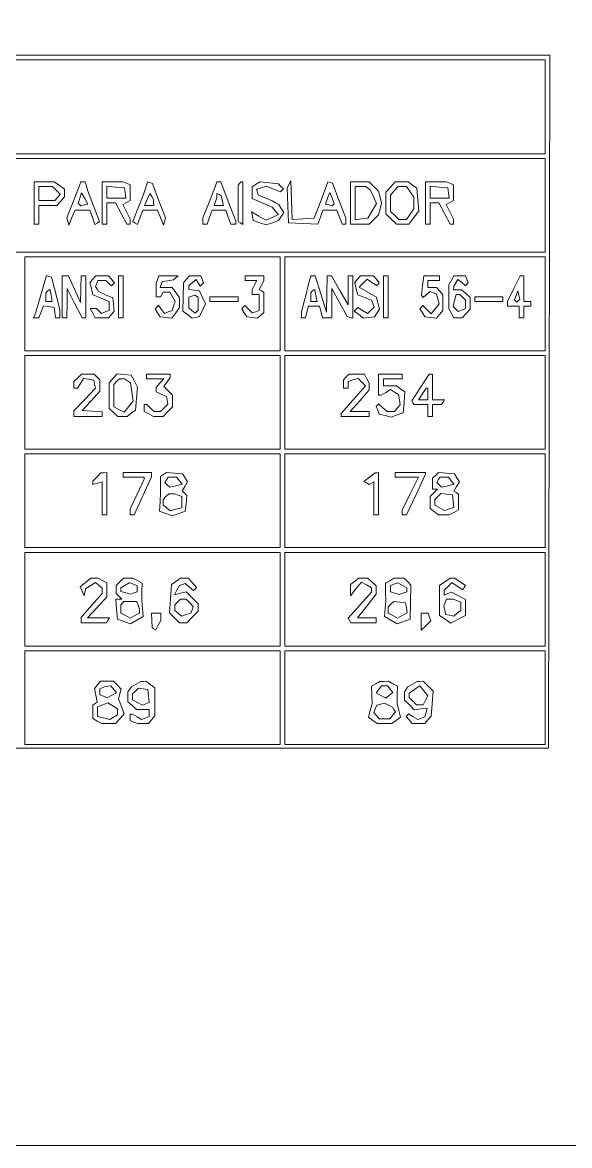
# Paper-space layout 'AN-11-DGE-066-A' of a CAD drawing. Header units: metres, sheet in millimetres. Extents: x 12 to 192, y 4 to 291.
# Drawn here: x 123.2 to 152.7, y 57.8 to 118.1 of the extents above; entities that cross this region are included whole.
import ezdxf

# ---------------------------------------------------------------- set-up
doc = ezdxf.new("R2010")
doc.units = ezdxf.units.M
doc.layers.add('DGE_CONTORNOS', color=7, linetype='Continuous', lineweight=0)
doc.layers.add('DGE_DATOS', color=7, linetype='Continuous', lineweight=0)

# ---------------------------------------------------------------- blocks, each defined once
blk = doc.blocks.new('LP_REF_DGE_MT_066_A')
at = {"layer": 'DGE_CONTORNOS'}
for points in [[(192.015, 163.394), (192.015, 57.791), (117.203, 57.791), (42.391, 57.791), (42.391, 163.394), (42.391, 268.997), (117.203, 268.997), (192.015, 268.997)], [(86.377, 97.746), (86.409, 79.138), (118.966, 79.138), (151.524, 79.138), (151.555, 97.746), (151.587, 116.354), (118.966, 116.354), (86.346, 116.354)], [(151.335, 113.583), (151.335, 111.065), (118.966, 111.065), (86.598, 111.065), (86.598, 113.583), (86.598, 116.102), (118.966, 116.102), (151.335, 116.102)], [(151.335, 108.294), (151.335, 105.775), (130.302, 105.775), (109.269, 105.775), (109.269, 108.294), (109.269, 110.813), (130.302, 110.813), (151.335, 110.813)], [(123.878, 108.42), (123.878, 107.286), (124.004, 107.286), (124.13, 107.286), (124.13, 107.79), (124.13, 108.294), (124.615, 108.294), (125.099, 108.294), (125.307, 108.524), (125.516, 108.754), (125.516, 108.958), (125.516, 109.161), (125.236, 109.357), (124.956, 109.553), (124.417, 109.553), (123.878, 109.553)], [(125.07, 109.099), (125.272, 108.897), (125.127, 108.721), (124.981, 108.546), (124.556, 108.546), (124.13, 108.546), (124.13, 108.923), (124.13, 109.301), (124.499, 109.301), (124.868, 109.301)], [(126.281, 109.27), (126.171, 108.986), (125.901, 108.306), (125.63, 107.626), (125.683, 107.425), (125.735, 107.223), (125.905, 107.633), (126.075, 108.042), (126.476, 108.042), (126.876, 108.042), (127.011, 107.655), (127.146, 107.267), (127.269, 107.343), (127.391, 107.419), (127.068, 108.265), (126.744, 109.112), (126.682, 109.333), (126.62, 109.553), (126.505, 109.553), (126.391, 109.553)], [(127.531, 108.42), (127.531, 107.286), (127.657, 107.286), (127.783, 107.286), (127.783, 107.853), (127.783, 108.42), (128.017, 108.42), (128.251, 108.42), (128.552, 107.853), (128.853, 107.286), (128.947, 107.286), (129.042, 107.286), (129.042, 107.418), (129.042, 107.551), (128.84, 107.941), (128.638, 108.332), (128.84, 108.445), (129.042, 108.558), (129.042, 108.979), (129.042, 109.4), (128.843, 109.477), (128.644, 109.553), (128.087, 109.553), (127.531, 109.553)], [(128.768, 108.955), (128.808, 108.672), (128.295, 108.672), (127.783, 108.672), (127.783, 108.994), (127.783, 109.317), (128.255, 109.277), (128.727, 109.238)], [(129.836, 109.147), (129.704, 108.735), (129.44, 108.078), (129.176, 107.422), (129.304, 107.343), (129.433, 107.263), (129.58, 107.653), (129.727, 108.042), (130.113, 108.042), (130.498, 108.042), (130.668, 107.633), (130.838, 107.223), (130.889, 107.42), (130.941, 107.618), (130.587, 108.544), (130.234, 109.471), (130.101, 109.515), (129.968, 109.559)], [(133.617, 109.333), (133.539, 109.112), (133.243, 108.367), (132.947, 107.621), (132.947, 107.453), (132.947, 107.286), (133.06, 107.286), (133.174, 107.286), (133.305, 107.664), (133.437, 108.042), (133.809, 108.042), (134.181, 108.042), (134.313, 107.664), (134.445, 107.286), (134.577, 107.286), (134.71, 107.286), (134.71, 107.368), (134.71, 107.45), (134.31, 108.502), (133.911, 109.553), (133.803, 109.553), (133.694, 109.553)], [(134.92, 109.469), (134.836, 109.385), (134.836, 108.406), (134.836, 107.427), (134.962, 107.349), (135.088, 107.271), (135.088, 108.412), (135.088, 109.553), (135.046, 109.553), (135.004, 109.553)], [(135.812, 109.424), (135.591, 109.289), (135.591, 108.976), (135.591, 108.663), (136.128, 108.432), (136.665, 108.202), (136.834, 107.999), (137.002, 107.796), (136.668, 107.644), (136.334, 107.492), (135.951, 107.718), (135.567, 107.944), (135.612, 107.712), (135.657, 107.48), (136.002, 107.359), (136.347, 107.238), (136.68, 107.356), (137.014, 107.475), (137.152, 107.696), (137.29, 107.916), (137.157, 108.128), (137.023, 108.34), (136.842, 108.436), (136.662, 108.533), (136.293, 108.697), (135.925, 108.861), (135.877, 109.007), (135.829, 109.154), (136.098, 109.239), (136.366, 109.324), (136.738, 109.17), (137.111, 109.016), (137.193, 109.098), (137.275, 109.18), (137.141, 109.313), (137.007, 109.447), (136.52, 109.503), (136.032, 109.559)], [(137.569, 109.415), (137.469, 109.215), (137.506, 108.282), (137.544, 107.349), (138.335, 107.312), (139.127, 107.274), (139.261, 107.658), (139.394, 108.042), (139.771, 108.042), (140.147, 108.042), (140.29, 107.664), (140.433, 107.286), (140.531, 107.286), (140.629, 107.286), (140.629, 107.446), (140.629, 107.605), (140.27, 108.542), (139.91, 109.478), (139.788, 109.519), (139.666, 109.559), (139.297, 108.58), (138.928, 107.601), (138.335, 107.563), (137.743, 107.525), (137.706, 108.57), (137.669, 109.616)], [(140.881, 108.42), (140.881, 107.286), (141.385, 107.286), (141.889, 107.286), (142.137, 107.535), (142.386, 107.784), (142.466, 108.102), (142.546, 108.42), (142.466, 108.738), (142.386, 109.056), (142.137, 109.305), (141.889, 109.553), (141.385, 109.553), (140.881, 109.553)], [(141.828, 109.205), (141.957, 109.112), (142.115, 108.752), (142.274, 108.392), (142.044, 107.997), (141.813, 107.601), (141.473, 107.561), (141.133, 107.521), (141.133, 108.411), (141.133, 109.301), (141.416, 109.299), (141.7, 109.297)], [(143.027, 109.278), (142.77, 109.002), (142.77, 108.418), (142.77, 107.834), (143.062, 107.56), (143.353, 107.286), (143.682, 107.286), (144.012, 107.286), (144.285, 107.633), (144.558, 107.979), (144.499, 108.598), (144.441, 109.218), (144.211, 109.385), (143.982, 109.553), (143.633, 109.553), (143.284, 109.553)], [(144.086, 109.021), (144.282, 108.741), (144.282, 108.42), (144.282, 108.098), (144.086, 107.818), (143.89, 107.538), (143.686, 107.538), (143.483, 107.538), (143.253, 107.747), (143.022, 107.955), (143.022, 108.398), (143.022, 108.841), (143.231, 109.071), (143.439, 109.301), (143.664, 109.301), (143.89, 109.301)], [(144.911, 108.42), (144.911, 107.286), (145.037, 107.286), (145.163, 107.286), (145.163, 107.853), (145.163, 108.42), (145.398, 108.42), (145.632, 108.42), (145.933, 107.853), (146.233, 107.286), (146.328, 107.286), (146.423, 107.286), (146.423, 107.418), (146.423, 107.551), (146.221, 107.941), (146.019, 108.332), (146.221, 108.445), (146.423, 108.558), (146.423, 108.979), (146.423, 109.4), (146.224, 109.477), (146.024, 109.553), (145.468, 109.553), (144.911, 109.553)], [(146.148, 108.955), (146.188, 108.672), (145.676, 108.672), (145.163, 108.672), (145.163, 108.994), (145.163, 109.317), (145.636, 109.277), (146.108, 109.238)], [(126.568, 108.314), (126.378, 108.271), (126.313, 108.336), (126.248, 108.401), (126.338, 108.684), (126.428, 108.967), (126.593, 108.662), (126.758, 108.357)], [(130.3, 108.451), (130.302, 108.294), (130.052, 108.294), (129.803, 108.294), (129.948, 108.612), (130.093, 108.931), (130.196, 108.77), (130.298, 108.609)], [(133.99, 108.548), (134.056, 108.294), (133.803, 108.294), (133.549, 108.294), (133.626, 108.493), (133.702, 108.692), (133.702, 108.815), (133.702, 108.938), (133.813, 108.87), (133.924, 108.801)], [(139.949, 108.327), (139.893, 108.271), (139.71, 108.314), (139.527, 108.357), (139.65, 108.672), (139.772, 108.986), (139.889, 108.685), (140.005, 108.383)], [(137.103, 103.004), (137.103, 100.485), (130.239, 100.485), (123.375, 100.485), (123.375, 103.004), (123.375, 105.523), (130.239, 105.523), (137.103, 105.523)], [(151.335, 103.004), (151.335, 100.485), (144.345, 100.485), (137.355, 100.485), (137.355, 103.004), (137.355, 105.523), (144.345, 105.523), (151.335, 105.523)], [(124.258, 103.543), (123.969, 102.563), (123.91, 102.406), (123.851, 102.248), (123.994, 102.248), (124.136, 102.248), (124.26, 102.572), (124.383, 102.896), (124.666, 102.855), (124.949, 102.815), (124.989, 102.532), (125.029, 102.248), (125.147, 102.248), (125.264, 102.248), (125.261, 102.469), (125.258, 102.689), (125.035, 103.562), (124.811, 104.435), (124.679, 104.479), (124.547, 104.523)], [(125.39, 103.382), (125.39, 102.248), (125.516, 102.248), (125.642, 102.248), (125.649, 103.036), (125.657, 103.823), (126.054, 103.036), (126.451, 102.248), (126.55, 102.248), (126.649, 102.248), (126.649, 103.382), (126.649, 104.515), (126.523, 104.515), (126.397, 104.515), (126.386, 103.791), (126.374, 103.067), (126.051, 103.791), (125.729, 104.515), (125.559, 104.515), (125.39, 104.515)], [(127.028, 104.328), (126.873, 104.141), (126.954, 103.816), (127.036, 103.491), (127.472, 103.309), (127.909, 103.127), (127.909, 102.89), (127.909, 102.653), (127.699, 102.573), (127.489, 102.492), (127.359, 102.622), (127.229, 102.752), (127.06, 102.752), (126.892, 102.752), (127.027, 102.5), (127.162, 102.248), (127.52, 102.248), (127.878, 102.248), (128.028, 102.43), (128.179, 102.611), (128.138, 102.964), (128.098, 103.317), (127.72, 103.495), (127.342, 103.673), (127.259, 103.799), (127.176, 103.926), (127.241, 104.095), (127.306, 104.264), (127.519, 104.264), (127.732, 104.264), (127.881, 104.115), (128.03, 103.966), (128.113, 104.049), (128.196, 104.132), (128.037, 104.324), (127.878, 104.515), (127.531, 104.515), (127.184, 104.515)], [(128.412, 103.382), (128.412, 102.248), (128.538, 102.248), (128.664, 102.248), (128.664, 103.382), (128.664, 104.515), (128.538, 104.515), (128.412, 104.515)], [(130.504, 104.316), (130.428, 104.117), (130.428, 103.75), (130.428, 103.382), (130.546, 103.382), (130.665, 103.382), (130.742, 103.508), (130.82, 103.634), (130.997, 103.634), (131.174, 103.634), (131.312, 103.377), (131.449, 103.121), (131.374, 102.885), (131.3, 102.65), (131.087, 102.568), (130.875, 102.487), (130.716, 102.705), (130.556, 102.923), (130.465, 102.831), (130.374, 102.74), (130.508, 102.526), (130.642, 102.311), (130.963, 102.273), (131.285, 102.234), (131.486, 102.521), (131.687, 102.808), (131.687, 103.067), (131.687, 103.326), (131.491, 103.606), (131.295, 103.886), (130.977, 103.886), (130.658, 103.886), (130.71, 104.043), (130.762, 104.201), (131.067, 104.243), (131.372, 104.285), (131.492, 104.4), (131.611, 104.515), (131.096, 104.515), (130.58, 104.515)], [(132.063, 104.324), (131.904, 104.132), (131.89, 103.37), (131.876, 102.607), (132.125, 102.424), (132.375, 102.241), (132.565, 102.278), (132.756, 102.315), (132.921, 102.659), (133.086, 103.004), (132.921, 103.35), (132.755, 103.697), (132.473, 103.737), (132.191, 103.777), (132.191, 103.879), (132.191, 103.981), (132.389, 104.146), (132.588, 104.31), (132.697, 104.133), (132.807, 103.956), (132.892, 104.041), (132.978, 104.127), (132.903, 104.321), (132.828, 104.515), (132.525, 104.515), (132.222, 104.515)], [(135.214, 104.39), (135.214, 104.264), (135.533, 104.264), (135.852, 104.264), (135.722, 104.02), (135.591, 103.776), (135.591, 103.642), (135.591, 103.508), (135.78, 103.508), (135.969, 103.508), (135.969, 103.081), (135.969, 102.653), (135.784, 102.582), (135.599, 102.511), (135.4, 102.71), (135.202, 102.908), (135.118, 102.824), (135.034, 102.74), (135.168, 102.526), (135.302, 102.311), (135.58, 102.27), (135.857, 102.229), (136.039, 102.38), (136.221, 102.531), (136.221, 103.075), (136.221, 103.619), (136.095, 103.697), (135.969, 103.775), (136.095, 104.011), (136.221, 104.247), (136.221, 104.381), (136.221, 104.515), (135.717, 104.515), (135.214, 104.515)], [(138.611, 103.98), (138.472, 103.445), (138.355, 103.004), (138.238, 102.563), (138.237, 102.406), (138.236, 102.248), (138.349, 102.248), (138.461, 102.248), (138.54, 102.563), (138.619, 102.878), (138.918, 102.878), (139.217, 102.878), (139.296, 102.563), (139.375, 102.248), (139.624, 102.248), (139.874, 102.248), (139.875, 103.036), (139.877, 103.823), (140.293, 103.075), (140.709, 102.327), (140.858, 102.277), (141.007, 102.227), (141.007, 103.371), (141.007, 104.515), (140.881, 104.515), (140.755, 104.515), (140.753, 103.728), (140.751, 102.941), (140.305, 103.728), (139.859, 104.515), (139.74, 104.515), (139.622, 104.515), (139.609, 103.539), (139.596, 102.563), (139.287, 103.539), (138.979, 104.515), (138.864, 104.515), (138.75, 104.515)], [(141.26, 104.328), (141.105, 104.141), (141.188, 103.811), (141.27, 103.482), (141.639, 103.343), (142.008, 103.203), (142.079, 103.018), (142.15, 102.833), (141.972, 102.656), (141.795, 102.478), (141.533, 102.642), (141.27, 102.806), (141.17, 102.706), (141.07, 102.606), (141.322, 102.422), (141.574, 102.238), (141.876, 102.275), (142.178, 102.311), (142.304, 102.512), (142.43, 102.713), (142.349, 103.035), (142.268, 103.356), (141.807, 103.628), (141.346, 103.9), (141.556, 104.111), (141.767, 104.322), (142.029, 104.158), (142.291, 103.994), (142.36, 104.063), (142.428, 104.132), (142.269, 104.324), (142.11, 104.515), (141.763, 104.515), (141.416, 104.515)], [(142.644, 103.382), (142.644, 102.248), (142.77, 102.248), (142.896, 102.248), (142.896, 103.382), (142.896, 104.515), (142.77, 104.515), (142.644, 104.515)], [(144.756, 103.98), (144.7, 103.445), (144.74, 103.396), (144.779, 103.346), (144.97, 103.504), (145.16, 103.662), (145.333, 103.596), (145.506, 103.529), (145.575, 103.266), (145.644, 103.003), (145.428, 102.737), (145.212, 102.47), (144.993, 102.689), (144.773, 102.908), (144.689, 102.824), (144.605, 102.74), (144.74, 102.526), (144.874, 102.311), (145.187, 102.274), (145.5, 102.236), (145.672, 102.443), (145.843, 102.65), (145.843, 103.067), (145.843, 103.484), (145.677, 103.685), (145.51, 103.886), (145.274, 103.886), (145.037, 103.886), (145.037, 104.075), (145.037, 104.264), (145.352, 104.264), (145.667, 104.264), (145.667, 104.39), (145.667, 104.515), (145.24, 104.515), (144.812, 104.515)], [(146.301, 104.272), (146.171, 104.028), (146.171, 103.382), (146.171, 102.736), (146.301, 102.492), (146.432, 102.248), (146.66, 102.248), (146.888, 102.248), (147.096, 102.479), (147.304, 102.709), (147.304, 103.026), (147.304, 103.343), (147.074, 103.551), (146.844, 103.76), (146.633, 103.76), (146.423, 103.76), (146.425, 103.854), (146.427, 103.949), (146.541, 104.13), (146.655, 104.31), (146.857, 104.143), (147.059, 103.976), (147.134, 104.051), (147.21, 104.127), (147.135, 104.321), (147.06, 104.515), (146.746, 104.515), (146.432, 104.515)], [(149.661, 103.82), (149.32, 103.125), (149.32, 103.001), (149.32, 102.878), (149.634, 102.878), (149.949, 102.878), (149.949, 102.563), (149.949, 102.248), (150.075, 102.248), (150.201, 102.248), (150.201, 102.563), (150.201, 102.878), (150.39, 102.878), (150.579, 102.878), (150.579, 103.004), (150.579, 103.13), (150.39, 103.13), (150.201, 103.13), (150.201, 103.823), (150.201, 104.515), (150.101, 104.515), (150.002, 104.515)], [(124.791, 103.445), (124.851, 103.13), (124.68, 103.13), (124.508, 103.13), (124.508, 103.361), (124.508, 103.592), (124.592, 103.676), (124.676, 103.76), (124.703, 103.76), (124.731, 103.76)], [(132.695, 103.018), (132.695, 102.668), (132.612, 102.585), (132.529, 102.503), (132.36, 102.643), (132.191, 102.783), (132.191, 103.072), (132.191, 103.361), (132.348, 103.417), (132.506, 103.474), (132.6, 103.421), (132.695, 103.367)], [(133.324, 103.256), (133.324, 103.13), (134.08, 103.13), (134.836, 103.13), (134.836, 103.256), (134.836, 103.382), (134.08, 103.382), (133.324, 103.382)], [(139.023, 103.445), (139.083, 103.13), (138.911, 103.13), (138.74, 103.13), (138.74, 103.361), (138.74, 103.592), (138.824, 103.676), (138.908, 103.76), (138.935, 103.76), (138.963, 103.76)], [(146.901, 103.357), (147.053, 103.206), (147.053, 102.975), (147.053, 102.744), (146.855, 102.669), (146.658, 102.593), (146.524, 102.726), (146.391, 102.86), (146.472, 103.184), (146.554, 103.508), (146.652, 103.508), (146.75, 103.508)], [(147.556, 103.256), (147.556, 103.13), (148.312, 103.13), (149.068, 103.13), (149.068, 103.256), (149.068, 103.382), (148.312, 103.382), (147.556, 103.382)], [(149.897, 103.162), (149.823, 103.088), (149.757, 103.154), (149.691, 103.22), (149.785, 103.458), (149.879, 103.697), (149.925, 103.467), (149.972, 103.236)], [(137.103, 97.715), (137.103, 95.196), (130.239, 95.196), (123.375, 95.196), (123.375, 97.715), (123.375, 100.233), (130.239, 100.233), (137.103, 100.233)], [(151.335, 97.715), (151.335, 95.196), (144.345, 95.196), (137.355, 95.196), (137.355, 97.715), (137.355, 100.233), (144.345, 100.233), (151.335, 100.233)], [(126.217, 99.028), (126.019, 98.83), (126.019, 98.65), (126.019, 98.47), (126.115, 98.47), (126.211, 98.47), (126.373, 98.73), (126.535, 98.99), (126.811, 98.95), (127.087, 98.911), (127.129, 98.694), (127.17, 98.478), (126.595, 97.863), (126.019, 97.248), (126.019, 97.103), (126.019, 96.959), (126.775, 96.959), (127.531, 96.959), (127.531, 97.078), (127.531, 97.196), (126.998, 97.235), (126.465, 97.274), (126.935, 97.793), (127.405, 98.312), (127.405, 98.618), (127.405, 98.924), (127.254, 99.075), (127.103, 99.226), (126.759, 99.226), (126.415, 99.226)], [(128.123, 99.002), (127.909, 98.765), (127.909, 98.07), (127.909, 97.376), (128.139, 97.167), (128.369, 96.959), (128.619, 96.959), (128.868, 96.959), (129.098, 97.127), (129.327, 97.294), (129.379, 97.914), (129.431, 98.533), (129.265, 98.848), (129.099, 99.163), (128.718, 99.2), (128.337, 99.238)], [(128.894, 98.864), (129.061, 98.758), (129.127, 98.266), (129.193, 97.774), (128.952, 97.475), (128.71, 97.177), (128.435, 97.324), (128.161, 97.472), (128.161, 98.072), (128.161, 98.672), (128.312, 98.823), (128.463, 98.974), (128.595, 98.972), (128.727, 98.97)], [(129.924, 99.1), (129.924, 98.974), (130.384, 98.974), (130.844, 98.974), (130.636, 98.744), (130.428, 98.513), (130.428, 98.396), (130.428, 98.278), (130.71, 98.154), (130.993, 98.029), (131.031, 97.824), (131.07, 97.619), (130.866, 97.415), (130.661, 97.211), (130.491, 97.211), (130.32, 97.211), (130.131, 97.4), (129.942, 97.589), (129.87, 97.589), (129.798, 97.589), (129.798, 97.404), (129.798, 97.22), (130.041, 97.089), (130.285, 96.959), (130.545, 96.959), (130.805, 96.959), (131.057, 97.211), (131.309, 97.463), (131.309, 97.777), (131.309, 98.092), (131.076, 98.325), (130.844, 98.558), (131.014, 98.79), (131.183, 99.022), (131.183, 99.124), (131.183, 99.226), (130.554, 99.226), (129.924, 99.226)], [(140.654, 99.075), (140.503, 98.924), (140.503, 98.697), (140.503, 98.47), (140.629, 98.47), (140.755, 98.47), (140.755, 98.651), (140.755, 98.831), (141.021, 98.915), (141.287, 99), (141.485, 98.802), (141.682, 98.605), (141.03, 97.855), (140.377, 97.105), (140.377, 97.032), (140.377, 96.959), (141.133, 96.959), (141.889, 96.959), (141.889, 97.085), (141.889, 97.211), (141.374, 97.211), (140.86, 97.211), (141.374, 97.795), (141.889, 98.38), (141.889, 98.559), (141.889, 98.739), (141.758, 98.982), (141.628, 99.226), (141.217, 99.226), (140.806, 99.226)], [(142.392, 98.659), (142.392, 98.092), (142.457, 98.092), (142.522, 98.092), (142.772, 98.249), (143.023, 98.405), (143.243, 98.267), (143.463, 98.13), (143.504, 97.852), (143.545, 97.575), (143.394, 97.393), (143.243, 97.211), (143.048, 97.211), (142.853, 97.211), (142.622, 97.42), (142.391, 97.629), (142.326, 97.564), (142.261, 97.499), (142.34, 97.291), (142.42, 97.083), (142.739, 97.003), (143.058, 96.923), (143.386, 97.038), (143.715, 97.152), (143.755, 97.712), (143.795, 98.272), (143.573, 98.434), (143.352, 98.596), (142.998, 98.596), (142.644, 98.596), (142.644, 98.785), (142.644, 98.974), (143.148, 98.974), (143.652, 98.974), (143.652, 99.1), (143.652, 99.226), (143.022, 99.226), (142.392, 99.226)], [(144.636, 98.507), (144.171, 97.791), (144.234, 97.69), (144.297, 97.589), (144.667, 97.589), (145.037, 97.589), (145.037, 97.274), (145.037, 96.959), (145.163, 96.959), (145.289, 96.959), (145.289, 97.274), (145.289, 97.589), (145.534, 97.589), (145.778, 97.589), (145.856, 97.715), (145.934, 97.84), (145.612, 97.84), (145.289, 97.84), (145.289, 98.533), (145.289, 99.226), (145.195, 99.224), (145.1, 99.222)], [(145.037, 98.155), (145.037, 97.84), (144.783, 97.84), (144.528, 97.84), (144.734, 98.155), (144.94, 98.47), (144.989, 98.47), (145.037, 98.47)], [(137.103, 92.425), (137.103, 89.906), (130.239, 89.906), (123.375, 89.906), (123.375, 92.425), (123.375, 94.944), (130.239, 94.944), (137.103, 94.944)], [(151.335, 92.425), (151.335, 89.906), (144.345, 89.906), (137.355, 89.906), (137.355, 92.425), (137.355, 94.944), (144.345, 94.944), (151.335, 94.944)], [(127.247, 93.698), (127.027, 93.474), (127.027, 93.382), (127.027, 93.29), (127.279, 93.369), (127.531, 93.449), (127.531, 92.559), (127.531, 91.669), (127.657, 91.669), (127.783, 91.669), (127.783, 92.803), (127.783, 93.936), (127.625, 93.929), (127.468, 93.921)], [(128.664, 93.81), (128.664, 93.684), (129.231, 93.684), (129.798, 93.684), (129.798, 93.633), (129.798, 93.581), (129.42, 92.783), (129.042, 91.984), (129.042, 91.827), (129.042, 91.669), (129.15, 91.669), (129.258, 91.669), (129.717, 92.687), (130.176, 93.706), (130.176, 93.821), (130.176, 93.936), (129.42, 93.936), (128.664, 93.936)], [(130.832, 93.832), (130.669, 93.726), (130.67, 93.296), (130.671, 92.866), (130.644, 92.366), (130.617, 91.867), (130.963, 91.744), (131.309, 91.621), (131.656, 91.742), (132.002, 91.863), (132.043, 92.286), (132.083, 92.709), (131.957, 92.835), (131.831, 92.961), (131.979, 93.197), (132.126, 93.433), (131.988, 93.653), (131.85, 93.873), (131.422, 93.906), (130.994, 93.939)], [(131.683, 93.501), (131.835, 93.317), (131.5, 93.233), (131.165, 93.149), (131.034, 93.28), (130.903, 93.411), (130.988, 93.547), (131.072, 93.684), (131.301, 93.684), (131.53, 93.684)], [(141.903, 93.7), (141.603, 93.468), (141.746, 93.38), (141.889, 93.292), (142.015, 93.369), (142.141, 93.447), (142.141, 92.558), (142.141, 91.669), (142.267, 91.669), (142.392, 91.669), (142.392, 92.803), (142.392, 93.936), (142.298, 93.933), (142.204, 93.931)], [(143.274, 93.81), (143.274, 93.684), (143.905, 93.684), (144.537, 93.684), (144.094, 92.806), (143.652, 91.927), (143.652, 91.798), (143.652, 91.669), (143.772, 91.669), (143.892, 91.669), (144.402, 92.757), (144.911, 93.845), (144.911, 93.891), (144.911, 93.936), (144.093, 93.936), (143.274, 93.936)], [(145.446, 93.791), (145.289, 93.634), (145.289, 93.344), (145.289, 93.055), (145.424, 93.055), (145.559, 93.055), (145.361, 92.857), (145.163, 92.659), (145.163, 92.335), (145.163, 92.012), (145.384, 91.845), (145.604, 91.677), (145.896, 91.673), (146.187, 91.669), (146.431, 91.8), (146.675, 91.93), (146.675, 92.359), (146.675, 92.788), (146.551, 92.864), (146.428, 92.94), (146.582, 93.187), (146.736, 93.433), (146.598, 93.653), (146.46, 93.873), (146.032, 93.911), (145.603, 93.948)], [(146.293, 93.501), (146.445, 93.317), (146.11, 93.233), (145.775, 93.149), (145.644, 93.28), (145.513, 93.411), (145.597, 93.547), (145.682, 93.684), (145.911, 93.684), (146.14, 93.684)], [(131.614, 92.726), (131.813, 92.65), (131.813, 92.351), (131.813, 92.052), (131.496, 91.972), (131.18, 91.893), (130.993, 92.048), (130.805, 92.204), (130.805, 92.352), (130.805, 92.5), (130.957, 92.652), (131.108, 92.803), (131.261, 92.803), (131.415, 92.803)], [(146.399, 92.404), (146.437, 92.069), (146.183, 91.988), (145.928, 91.907), (145.672, 92.045), (145.415, 92.182), (145.415, 92.341), (145.415, 92.5), (145.572, 92.657), (145.728, 92.814), (146.044, 92.777), (146.36, 92.74)], [(137.103, 87.135), (137.103, 84.616), (130.239, 84.616), (123.375, 84.616), (123.375, 87.135), (123.375, 89.654), (130.239, 89.654), (137.103, 89.654)], [(151.335, 87.135), (151.335, 84.616), (144.345, 84.616), (137.355, 84.616), (137.355, 87.135), (137.355, 89.654), (144.345, 89.654), (151.335, 89.654)], [(126.642, 88.037), (126.355, 87.804), (126.459, 87.564), (126.562, 87.324), (126.61, 87.517), (126.657, 87.709), (126.915, 87.87), (127.173, 88.031), (127.352, 87.883), (127.531, 87.734), (127.531, 87.59), (127.531, 87.446), (126.964, 86.798), (126.397, 86.15), (126.397, 86.013), (126.397, 85.876), (127.083, 85.876), (127.768, 85.876), (127.846, 86.002), (127.924, 86.128), (127.333, 86.128), (126.743, 86.128), (127.263, 86.692), (127.783, 87.256), (127.783, 87.632), (127.783, 88.008), (127.539, 88.138), (127.295, 88.269), (127.112, 88.269), (126.929, 88.269)], [(128.484, 88.071), (128.286, 87.873), (128.286, 87.655), (128.286, 87.438), (128.438, 87.286), (128.589, 87.135), (128.43, 87.135), (128.272, 87.135), (128.311, 86.602), (128.349, 86.069), (128.704, 85.945), (129.059, 85.821), (129.397, 86.013), (129.735, 86.204), (129.702, 86.638), (129.669, 87.072), (129.673, 87.539), (129.677, 88.005), (129.431, 88.137), (129.185, 88.269), (128.934, 88.269), (128.682, 88.269)], [(131.5, 88.097), (131.265, 87.925), (131.21, 87.166), (131.155, 86.408), (131.421, 86.142), (131.687, 85.876), (131.882, 85.876), (132.076, 85.876), (132.385, 86.185), (132.695, 86.494), (132.695, 86.694), (132.695, 86.895), (132.373, 87.216), (132.052, 87.537), (131.737, 87.458), (131.422, 87.379), (131.553, 87.624), (131.684, 87.869), (131.843, 87.927), (132.002, 87.984), (132.223, 87.791), (132.444, 87.599), (132.527, 87.681), (132.609, 87.763), (132.38, 88.016), (132.152, 88.269), (131.943, 88.269), (131.735, 88.269)], [(141.102, 88.093), (140.881, 87.926), (140.882, 87.625), (140.882, 87.324), (141.173, 87.688), (141.464, 88.051), (141.739, 87.904), (142.015, 87.756), (142.015, 87.636), (142.015, 87.516), (141.381, 86.816), (140.747, 86.116), (140.822, 85.996), (140.896, 85.876), (141.581, 85.876), (142.267, 85.876), (142.267, 86.002), (142.267, 86.128), (141.76, 86.128), (141.253, 86.128), (141.76, 86.769), (142.267, 87.41), (142.267, 87.631), (142.267, 87.852), (142.036, 88.06), (141.806, 88.269), (141.564, 88.265), (141.322, 88.261)], [(142.988, 88.131), (142.765, 88.002), (142.769, 87.537), (142.774, 87.072), (142.74, 86.638), (142.707, 86.204), (143.045, 86.013), (143.383, 85.821), (143.738, 85.946), (144.093, 86.071), (144.111, 86.985), (144.129, 87.9), (143.944, 88.084), (143.76, 88.269), (143.486, 88.265), (143.211, 88.261)], [(145.947, 88.073), (145.667, 87.877), (145.667, 87.068), (145.667, 86.259), (145.972, 86.059), (146.278, 85.859), (146.665, 86.06), (147.053, 86.26), (147.053, 86.694), (147.053, 87.129), (146.683, 87.32), (146.313, 87.511), (146.116, 87.436), (145.919, 87.36), (145.919, 87.491), (145.919, 87.621), (146.122, 87.824), (146.325, 88.027), (146.619, 87.835), (146.913, 87.642), (146.985, 87.758), (147.057, 87.874), (146.775, 88.071), (146.493, 88.269), (146.36, 88.269), (146.227, 88.269)], [(129.221, 87.94), (129.42, 87.864), (129.42, 87.702), (129.42, 87.54), (129.243, 87.472), (129.066, 87.404), (128.802, 87.473), (128.538, 87.543), (128.538, 87.647), (128.538, 87.752), (128.759, 87.881), (128.979, 88.009), (129, 88.013), (129.022, 88.017)], [(143.66, 87.887), (143.904, 87.756), (143.904, 87.648), (143.904, 87.54), (143.697, 87.461), (143.491, 87.381), (143.256, 87.456), (143.022, 87.53), (143.022, 87.7), (143.022, 87.87), (143.18, 87.933), (143.337, 87.997), (143.377, 88.007), (143.417, 88.017)], [(129.47, 86.81), (129.546, 86.611), (129.546, 86.5), (129.546, 86.388), (129.294, 86.254), (129.042, 86.119), (128.79, 86.254), (128.538, 86.388), (128.538, 86.615), (128.538, 86.841), (128.622, 86.925), (128.706, 87.009), (129.05, 87.009), (129.393, 87.009)], [(132.239, 86.943), (132.432, 86.75), (132.363, 86.57), (132.294, 86.389), (132.047, 86.311), (131.801, 86.233), (131.618, 86.385), (131.435, 86.536), (131.435, 86.685), (131.435, 86.833), (131.586, 86.984), (131.737, 87.135), (131.892, 87.135), (132.047, 87.135)], [(143.88, 86.672), (143.919, 86.397), (143.66, 86.258), (143.4, 86.119), (143.148, 86.254), (142.896, 86.388), (142.896, 86.548), (142.896, 86.707), (143.053, 86.864), (143.209, 87.02), (143.525, 86.983), (143.841, 86.946)], [(146.601, 87.059), (146.801, 86.982), (146.801, 86.759), (146.801, 86.536), (146.618, 86.385), (146.435, 86.233), (146.21, 86.276), (145.985, 86.32), (145.941, 86.546), (145.898, 86.772), (145.967, 86.954), (146.037, 87.135), (146.22, 87.135), (146.402, 87.135)], [(130.203, 85.997), (130.214, 85.615), (130.315, 85.553), (130.415, 85.491), (130.547, 85.738), (130.679, 85.985), (130.679, 86.182), (130.679, 86.38), (130.436, 86.38), (130.193, 86.38)], [(144.685, 85.923), (144.685, 85.467), (144.942, 85.724), (145.198, 85.981), (145.122, 86.18), (145.045, 86.38), (144.865, 86.38), (144.685, 86.38)], [(137.103, 81.846), (137.103, 79.327), (130.239, 79.327), (123.375, 79.327), (123.375, 81.846), (123.375, 84.365), (130.239, 84.365), (137.103, 84.365)], [(151.335, 81.846), (151.335, 79.327), (144.345, 79.327), (137.355, 79.327), (137.355, 81.846), (137.355, 84.365), (144.345, 84.365), (151.335, 84.365)], [(127.279, 82.538), (127.122, 82.349), (127.196, 81.976), (127.271, 81.604), (127.149, 81.528), (127.027, 81.453), (127.027, 81.087), (127.027, 80.721), (127.271, 80.591), (127.514, 80.46), (127.881, 80.46), (128.247, 80.46), (128.48, 80.717), (128.712, 80.973), (128.565, 81.378), (128.419, 81.783), (128.489, 82.047), (128.558, 82.312), (128.35, 82.52), (128.143, 82.727), (127.789, 82.727), (127.436, 82.727)], [(129.357, 82.577), (129.105, 82.434), (129.013, 82.297), (128.92, 82.161), (128.918, 81.897), (128.916, 81.633), (129.147, 81.424), (129.377, 81.216), (129.713, 81.216), (130.05, 81.216), (130.05, 81.023), (130.05, 80.83), (129.844, 80.751), (129.639, 80.672), (129.405, 80.818), (129.172, 80.964), (129.107, 80.964), (129.042, 80.964), (129.042, 80.789), (129.042, 80.613), (129.241, 80.537), (129.441, 80.46), (129.73, 80.46), (130.019, 80.46), (130.188, 80.664), (130.356, 80.867), (130.36, 81.618), (130.365, 82.369), (130.12, 82.548), (129.876, 82.727), (129.742, 82.723), (129.609, 82.72)], [(142.233, 82.59), (142.01, 82.46), (142.023, 81.995), (142.036, 81.531), (141.944, 81.165), (141.852, 80.799), (142.083, 80.63), (142.315, 80.46), (142.707, 80.46), (143.1, 80.46), (143.331, 80.63), (143.563, 80.799), (143.471, 81.165), (143.379, 81.531), (143.392, 81.997), (143.405, 82.464), (143.159, 82.596), (142.913, 82.727), (142.684, 82.723), (142.455, 82.72)], [(144.219, 82.577), (143.967, 82.434), (143.874, 82.297), (143.782, 82.161), (143.78, 81.94), (143.778, 81.72), (144.042, 81.455), (144.307, 81.191), (144.654, 81.242), (145.001, 81.293), (144.939, 81.055), (144.876, 80.817), (144.688, 80.745), (144.5, 80.672), (144.253, 80.827), (144.005, 80.982), (143.937, 80.913), (143.868, 80.844), (144.027, 80.652), (144.187, 80.46), (144.534, 80.46), (144.881, 80.46), (145.044, 80.657), (145.207, 80.853), (145.262, 81.524), (145.318, 82.195), (145.052, 82.461), (144.785, 82.727), (144.628, 82.723), (144.471, 82.72)], [(128.153, 82.295), (128.303, 82.115), (128.052, 81.981), (127.801, 81.847), (127.603, 81.923), (127.405, 81.999), (127.405, 82.164), (127.405, 82.328), (127.562, 82.392), (127.72, 82.456), (127.862, 82.465), (128.004, 82.475)], [(130.027, 81.939), (130.067, 81.592), (129.879, 81.52), (129.692, 81.448), (129.43, 81.589), (129.168, 81.729), (129.168, 81.888), (129.168, 82.047), (129.324, 82.203), (129.48, 82.359), (129.733, 82.323), (129.987, 82.286)], [(143.008, 82.303), (143.151, 82.131), (142.969, 81.98), (142.786, 81.828), (142.518, 81.972), (142.25, 82.115), (142.4, 82.295), (142.549, 82.475), (142.707, 82.475), (142.865, 82.475)], [(144.905, 81.708), (144.777, 81.468), (144.601, 81.468), (144.426, 81.468), (144.228, 81.666), (144.03, 81.864), (144.03, 81.973), (144.03, 82.083), (144.313, 82.283), (144.597, 82.483), (144.815, 82.216), (145.034, 81.948)], [(128.349, 81.088), (128.349, 80.929), (128.149, 80.802), (127.948, 80.675), (127.613, 80.759), (127.279, 80.843), (127.279, 81.096), (127.279, 81.35), (127.562, 81.46), (127.846, 81.57), (128.098, 81.409), (128.349, 81.248)], [(143.215, 81.21), (143.296, 81.079), (143.144, 80.896), (142.991, 80.712), (142.707, 80.712), (142.423, 80.712), (142.28, 80.885), (142.136, 81.058), (142.212, 81.256), (142.288, 81.454), (142.498, 81.502), (142.707, 81.55), (142.921, 81.445), (143.134, 81.341)]]:
    blk.add_lwpolyline(points, close=True, dxfattribs=at)

psp = doc.layouts.new('AN-11-DGE-066-A')

# ---------------------------------------------------------------- block references
at = {"layer": 'DGE_DATOS'}
psp.add_blockref('LP_REF_DGE_MT_066_A', (0, 0), dxfattribs=at)

doc.saveas('drawing.dxf')
